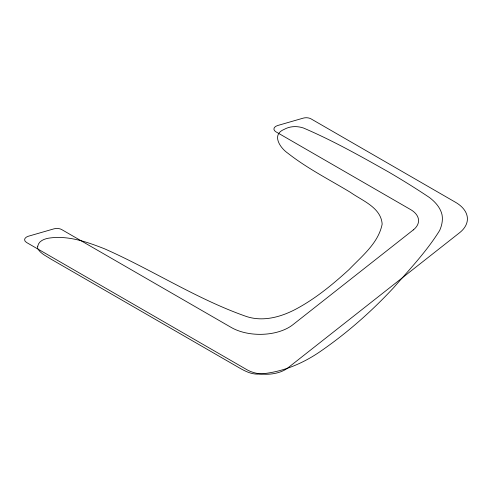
<?xml version="1.0" encoding="UTF-8"?>
<svg xmlns="http://www.w3.org/2000/svg" width="492" height="492" viewBox="0 0 492 492"><rect width="100%" height="100%" fill="white"/><g stroke="black" fill="none" stroke-linecap="round" stroke-linejoin="round"><path stroke-width="0.74" d="M37.755 246.215L37.558 248.251C40.221 253.472 46.082 255.877 50.725 258.976L239.961 368.231C245.336 371.276 251.148 374.16 257.47 374.135C279.542 373.059 300.753 364.67 318.97 352.395C346.319 333.73 371.312 311.725 393.834 287.476C409.836 269.118 426.859 251.135 439.7 230.391C441.865 225.502 443.003 220.127 442.044 214.801C440.401 207.606 435.229 201.954 429.528 197.569C416.263 188.664 402.671 180.25 388.889 172.163C361.011 156.401 332.936 140.614 303.472 128.012C297.193 125.89 290.096 126.063 284.235 129.347C271.178 134.63 280.028 147.852 287.845 153.209C307.272 168.473 329.443 179.654 350.513 192.397C362.272 200.736 381.017 207.476 382.161 224.106C378.44 243.134 361.841 256.154 349.099 269.505C332.567 284.604 315.083 299.025 295.188 309.499C279.979 317.401 261.873 322.168 245.157 316.055C196.05 298.65 152.108 269.782 104.587 248.817C86.949 241.904 67.871 235.164 48.646 238.171C44.102 238.928 38.61 241.086 37.755 246.215M413.305 229.912L292.845 324.751A40.682 23.487 0 0 1 231.271 327.469L61.74 229.592A6.777 3.911 0 0 0 53.917 228.854L28.345 236.24A6.777 3.911 0 0 0 26.586 242.507L246.873 369.689A27.122 15.658 0 0 0 287.918 367.875L459.528 232.771A40.682 23.487 0 0 0 455.494 202.273L311.036 118.873A6.777 3.911 0 0 0 303.207 118.141L277.642 125.521A6.777 3.911 0 0 0 275.877 131.794L410.611 209.58A27.122 15.658 0 0 1 413.305 229.912"/></g></svg>
